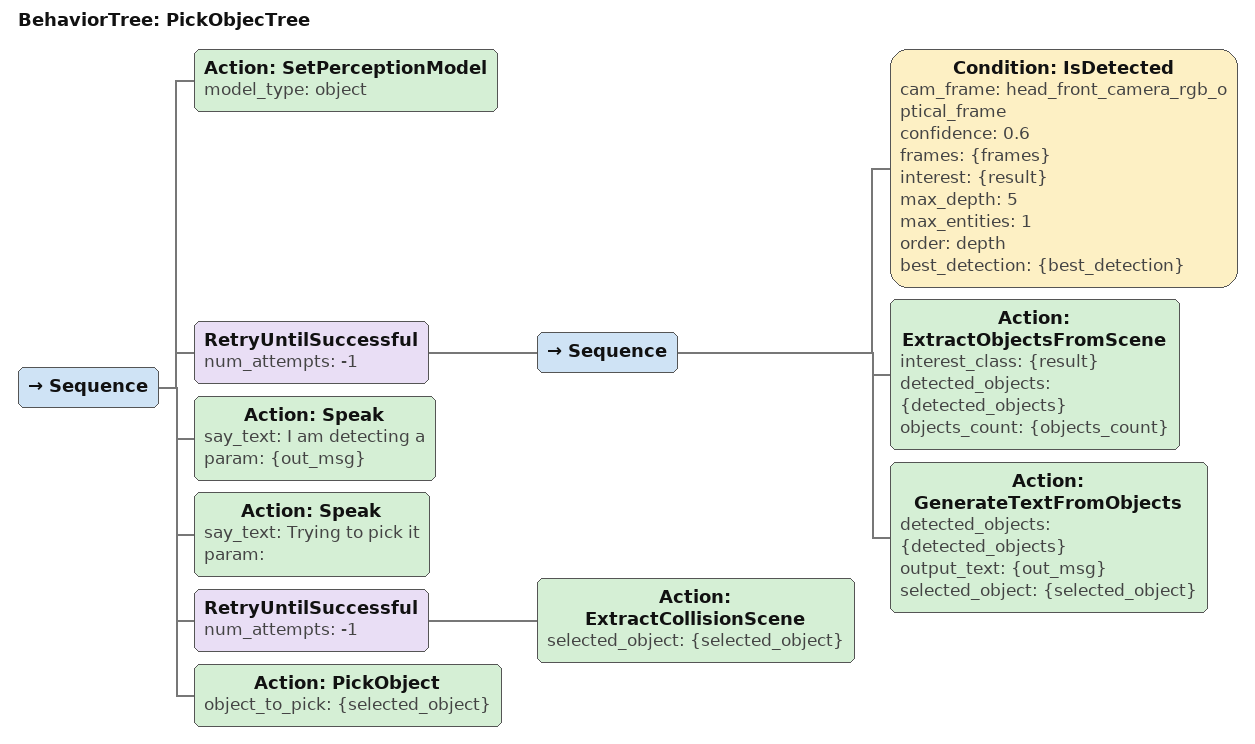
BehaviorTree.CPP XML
<?xml version="1.0"?>
<root main_tree_to_execute="PickObjecTree">
    <BehaviorTree ID="PickObjecTree">
        <Sequence>
            <Action ID="SetPerceptionModel" model_type="object"/>
            <RetryUntilSuccessful num_attempts="-1">
                <Sequence>
                    <Condition ID="IsDetected" cam_frame="head_front_camera_rgb_optical_frame"
                                                        confidence="0.6"
                                                        frames="{frames}"
                                                        interest="{result}"
                                                        max_depth="5"
                                                        max_entities="1"
                                                        order="depth"
                                                        best_detection="{best_detection}"/>
                    <Action ID="ExtractObjectsFromScene" interest_class="{result}" detected_objects="{detected_objects}" objects_count="{objects_count}"/>
                    <Action ID="GenerateTextFromObjects" detected_objects="{detected_objects}" output_text="{out_msg}" selected_object="{selected_object}" />
                </Sequence>
            </RetryUntilSuccessful>
            <Action ID="Speak" say_text="I am detecting a " param="{out_msg}"/>
            <Action ID="Speak" say_text="Trying to pick it" param=""/>
            <RetryUntilSuccessful num_attempts="-1">
                <Action ID="ExtractCollisionScene" selected_object="{selected_object}"/>
            </RetryUntilSuccessful>
            <Action ID="PickObject" object_to_pick="{selected_object}"/>
        </Sequence>
    </BehaviorTree>
</root>
